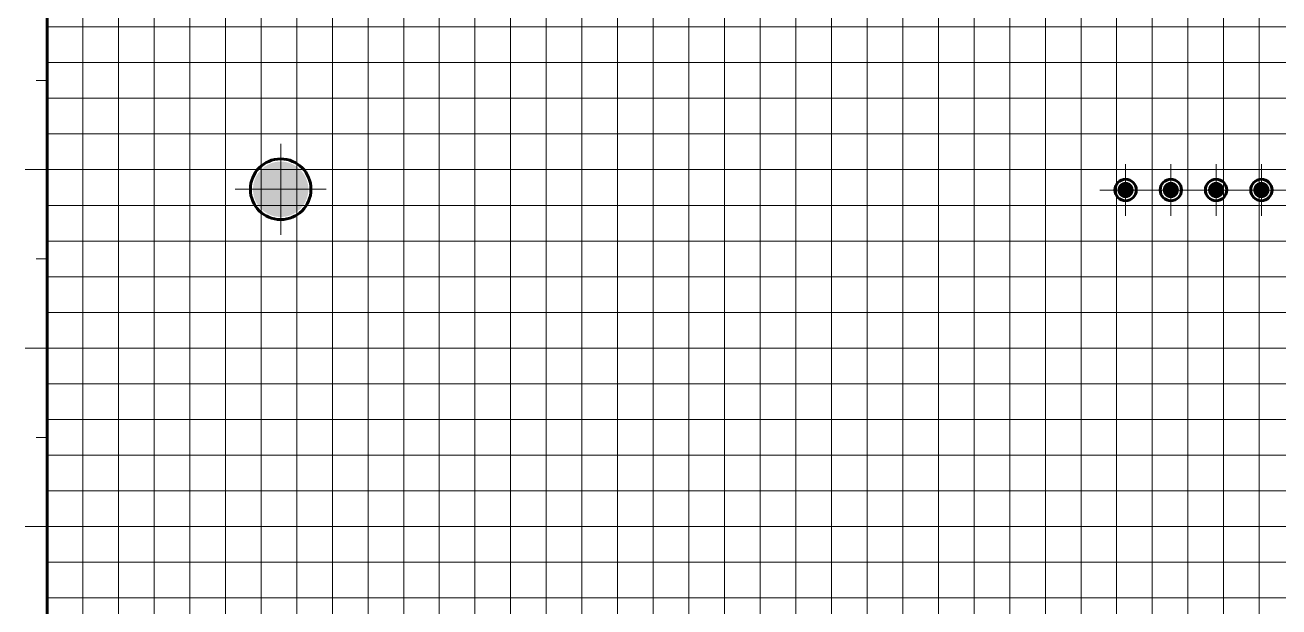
# Model space of a CAD drawing. Extents: x 346 to 4955, y 45 to 639.
# Drawn here: x 1616.2 to 1756.4, y 341.5 to 406.5 of the extents above; entities that cross this region are included whole.
import ezdxf

# ---------------------------------------------------------------- set-up
doc = ezdxf.new("R2010")
doc.units = 0
doc.header["$MEASUREMENT"] = 0
doc.layers.add('PDF _Геометрия', color=7, linetype='CONTINUOUS')
doc.layers.add('PDF _Сплошная заливка', color=7, linetype='CONTINUOUS')

msp = doc.modelspace()

# ---------------------------------------------------------------- hatches: boundary and pattern name
at = {"layer": 'PDF _Сплошная заливка', "transparency": 33554559}
for points in [[(1644.796, 388.173), (1644.796, 391.273), (1644.311, 391.235), (1643.838, 391.121), (1643.389, 390.935), (1642.974, 390.681), (1642.605, 390.365), (1642.289, 389.995), (1642.035, 389.58), (1641.849, 389.131), (1641.735, 388.658), (1641.697, 388.173)], [(1644.796, 388.173), (1647.894, 388.173), (1647.856, 388.658), (1647.742, 389.131), (1647.556, 389.58), (1647.302, 389.995), (1646.986, 390.365), (1646.617, 390.681), (1646.202, 390.935), (1645.753, 391.121), (1645.28, 391.235), (1644.796, 391.273)], [(1739.252, 388.093), (1739.252, 388.998), (1739.017, 388.968), (1738.799, 388.877), (1738.612, 388.733), (1738.468, 388.546), (1738.378, 388.328), (1738.347, 388.093)], [(1744.313, 388.093), (1744.313, 388.998), (1744.079, 388.968), (1743.861, 388.877), (1743.674, 388.733), (1743.53, 388.546), (1743.439, 388.328), (1743.409, 388.093)], [(1749.375, 388.093), (1749.375, 388.998), (1749.141, 388.968), (1748.922, 388.877), (1748.735, 388.733), (1748.591, 388.546), (1748.501, 388.328), (1748.47, 388.093)], [(1754.436, 388.093), (1754.436, 388.998), (1754.202, 388.968), (1753.984, 388.877), (1753.797, 388.733), (1753.653, 388.546), (1753.563, 388.328), (1753.532, 388.093)], [(1644.796, 388.173), (1644.796, 385.074), (1645.28, 385.112), (1645.753, 385.226), (1646.202, 385.412), (1646.617, 385.666), (1646.986, 385.982), (1647.302, 386.352), (1647.556, 386.766), (1647.742, 387.216), (1647.856, 387.689), (1647.894, 388.173)], [(1739.252, 388.093), (1738.347, 388.093), (1738.378, 387.859), (1738.468, 387.641), (1738.612, 387.454), (1738.799, 387.31), (1739.017, 387.219), (1739.252, 387.189)], [(1739.252, 388.093), (1739.252, 387.189), (1739.486, 387.219), (1739.704, 387.31), (1739.891, 387.454), (1740.035, 387.641), (1740.125, 387.859), (1740.156, 388.093)], [(1744.313, 388.093), (1743.409, 388.093), (1743.439, 387.859), (1743.53, 387.641), (1743.674, 387.454), (1743.861, 387.31), (1744.079, 387.219), (1744.313, 387.189)], [(1744.313, 388.093), (1744.313, 387.189), (1744.547, 387.219), (1744.765, 387.31), (1744.953, 387.454), (1745.096, 387.641), (1745.187, 387.859), (1745.218, 388.093)], [(1749.375, 388.093), (1748.47, 388.093), (1748.501, 387.859), (1748.591, 387.641), (1748.735, 387.454), (1748.922, 387.31), (1749.141, 387.219), (1749.375, 387.189)], [(1749.375, 388.093), (1749.375, 387.189), (1749.609, 387.219), (1749.827, 387.31), (1750.014, 387.454), (1750.158, 387.641), (1750.248, 387.859), (1750.279, 388.093)], [(1754.436, 388.093), (1753.532, 388.093), (1753.563, 387.859), (1753.653, 387.641), (1753.797, 387.454), (1753.984, 387.31), (1754.202, 387.219), (1754.436, 387.189)], [(1754.436, 388.093), (1754.436, 387.189), (1754.67, 387.219), (1754.888, 387.31), (1755.076, 387.454), (1755.22, 387.641), (1755.31, 387.859), (1755.341, 388.093)]]:
    msp.add_hatch(color=256, dxfattribs=at).paths.add_polyline_path(points)
at = {"layer": 'PDF _Сплошная заливка', "true_color": 0xffffff, "transparency": 33554559}
for points in [[(1740.156, 388.093), (1740.125, 388.328), (1740.035, 388.546), (1739.891, 388.733), (1739.704, 388.877), (1739.486, 388.968), (1739.252, 388.998), (1739.252, 388.093)], [(1745.218, 388.093), (1745.187, 388.328), (1745.096, 388.546), (1744.953, 388.733), (1744.765, 388.877), (1744.547, 388.968), (1744.313, 388.998), (1744.313, 388.093)], [(1750.279, 388.093), (1750.248, 388.328), (1750.158, 388.546), (1750.014, 388.733), (1749.827, 388.877), (1749.609, 388.968), (1749.375, 388.998), (1749.375, 388.093)], [(1755.341, 388.093), (1755.31, 388.328), (1755.22, 388.546), (1755.076, 388.733), (1754.888, 388.877), (1754.67, 388.968), (1754.436, 388.998), (1754.436, 388.093)], [(1641.697, 388.173), (1641.735, 387.689), (1641.849, 387.216), (1642.035, 386.766), (1642.289, 386.352), (1642.605, 385.982), (1642.974, 385.666), (1643.389, 385.412), (1643.838, 385.226), (1644.311, 385.112), (1644.796, 385.074), (1644.796, 388.173)]]:
    msp.add_hatch(color=7, dxfattribs=at).paths.add_polyline_path(points)

# ---------------------------------------------------------------- linework, layer by layer
at = {"layer": 'PDF _Геометрия', "lineweight": 18}
for points in [[(1617.455, 589.702), (1618.691, 589.702), (1618.691, 229.702), (1860.012, 229.702), (1860.012, 589.702), (1618.691, 589.702), (1616.219, 589.702)], [(1622.676, 229.702), (1622.676, 589.702)], [(1626.661, 229.702), (1626.661, 589.702)], [(1630.647, 229.702), (1630.647, 589.702)], [(1634.632, 229.702), (1634.632, 589.702)], [(1638.618, 229.702), (1638.618, 589.702)], [(1642.603, 229.702), (1642.603, 589.702)], [(1646.589, 229.702), (1646.589, 589.702)], [(1650.574, 229.702), (1650.574, 589.702)], [(1654.56, 229.702), (1654.56, 589.702)], [(1658.545, 229.702), (1658.545, 589.702)], [(1662.531, 229.702), (1662.531, 589.702)], [(1666.517, 229.702), (1666.517, 589.702)], [(1670.502, 229.702), (1670.502, 589.702)], [(1674.487, 229.702), (1674.487, 589.702)], [(1678.473, 229.702), (1678.473, 589.702)], [(1682.458, 229.702), (1682.458, 589.702)], [(1686.444, 229.702), (1686.444, 589.702)], [(1690.429, 229.702), (1690.429, 589.702)], [(1694.415, 229.702), (1694.415, 589.702)], [(1698.4, 229.702), (1698.4, 589.702)], [(1702.386, 229.702), (1702.386, 589.702)], [(1706.371, 229.702), (1706.371, 589.702)], [(1710.357, 229.702), (1710.357, 589.702)], [(1714.342, 229.702), (1714.342, 589.702)], [(1718.328, 229.702), (1718.328, 589.702)], [(1722.313, 229.702), (1722.313, 589.702)], [(1726.299, 229.702), (1726.299, 589.702)], [(1730.284, 229.702), (1730.284, 589.702)], [(1734.27, 229.702), (1734.27, 589.702)], [(1738.255, 229.702), (1738.255, 589.702)], [(1742.241, 229.702), (1742.241, 589.702)], [(1746.226, 229.702), (1746.226, 589.702)], [(1750.212, 229.702), (1750.212, 589.702)], [(1754.197, 229.702), (1754.197, 589.702)], [(1618.691, 406.313), (1860.012, 406.313)], [(1618.691, 402.326), (1860.012, 402.326)], [(1617.455, 400.333), (1618.691, 400.333)], [(1618.691, 398.339), (1860.012, 398.339)], [(1618.691, 394.353), (1860.012, 394.353)], [(1644.796, 383.09), (1644.796, 393.256)], [(1617.455, 390.366), (1618.691, 390.366), (1616.219, 390.366)], [(1618.691, 390.366), (1860.012, 390.366)], [(1739.252, 385.203), (1739.252, 390.984)], [(1744.313, 385.203), (1744.313, 390.984)], [(1749.375, 385.203), (1749.375, 390.984)], [(1754.436, 385.203), (1754.436, 390.984)], [(1639.714, 388.173), (1649.877, 388.173)], [(1736.362, 388.093), (1742.141, 388.093)], [(1741.424, 388.093), (1747.203, 388.093)], [(1746.485, 388.093), (1752.264, 388.093)], [(1751.547, 388.093), (1757.326, 388.093)], [(1618.691, 386.379), (1860.012, 386.379)], [(1618.691, 382.393), (1860.012, 382.393)], [(1617.455, 380.399), (1618.691, 380.399)], [(1618.691, 378.406), (1860.012, 378.406)], [(1618.691, 374.419), (1860.012, 374.419)], [(1617.455, 370.432), (1618.691, 370.432), (1616.219, 370.432)], [(1618.691, 370.432), (1860.012, 370.432)], [(1618.691, 366.446), (1860.012, 366.446)], [(1618.691, 362.459), (1860.012, 362.459)], [(1617.455, 360.466), (1618.691, 360.466)], [(1618.691, 358.472), (1860.012, 358.472)], [(1618.691, 354.486), (1860.012, 354.486)], [(1617.455, 350.499), (1618.691, 350.499), (1616.219, 350.499)], [(1618.691, 350.499), (1860.012, 350.499)], [(1618.691, 346.512), (1860.012, 346.512)], [(1618.691, 342.526), (1860.012, 342.526)]]:
    msp.add_lwpolyline(points, dxfattribs=at)
at = {"layer": 'PDF _Геометрия', "lineweight": 60}
for points in [[(1860.012, 589.702), (1860.012, 229.702), (1618.691, 229.702), (1618.691, 589.702)], [(1860.012, 589.702), (1860.012, 229.702), (1618.691, 229.702), (1618.691, 589.701)]]:
    msp.add_lwpolyline(points, close=True, dxfattribs=at)
for centre, radius in [((1644.795, 388.174), 3.388), ((1739.251, 388.094), 1.196), ((1744.313, 388.094), 1.196), ((1749.375, 388.094), 1.196), ((1754.436, 388.094), 1.196)]:
    msp.add_circle(centre, radius, dxfattribs=at)

doc.saveas('drawing.dxf')
